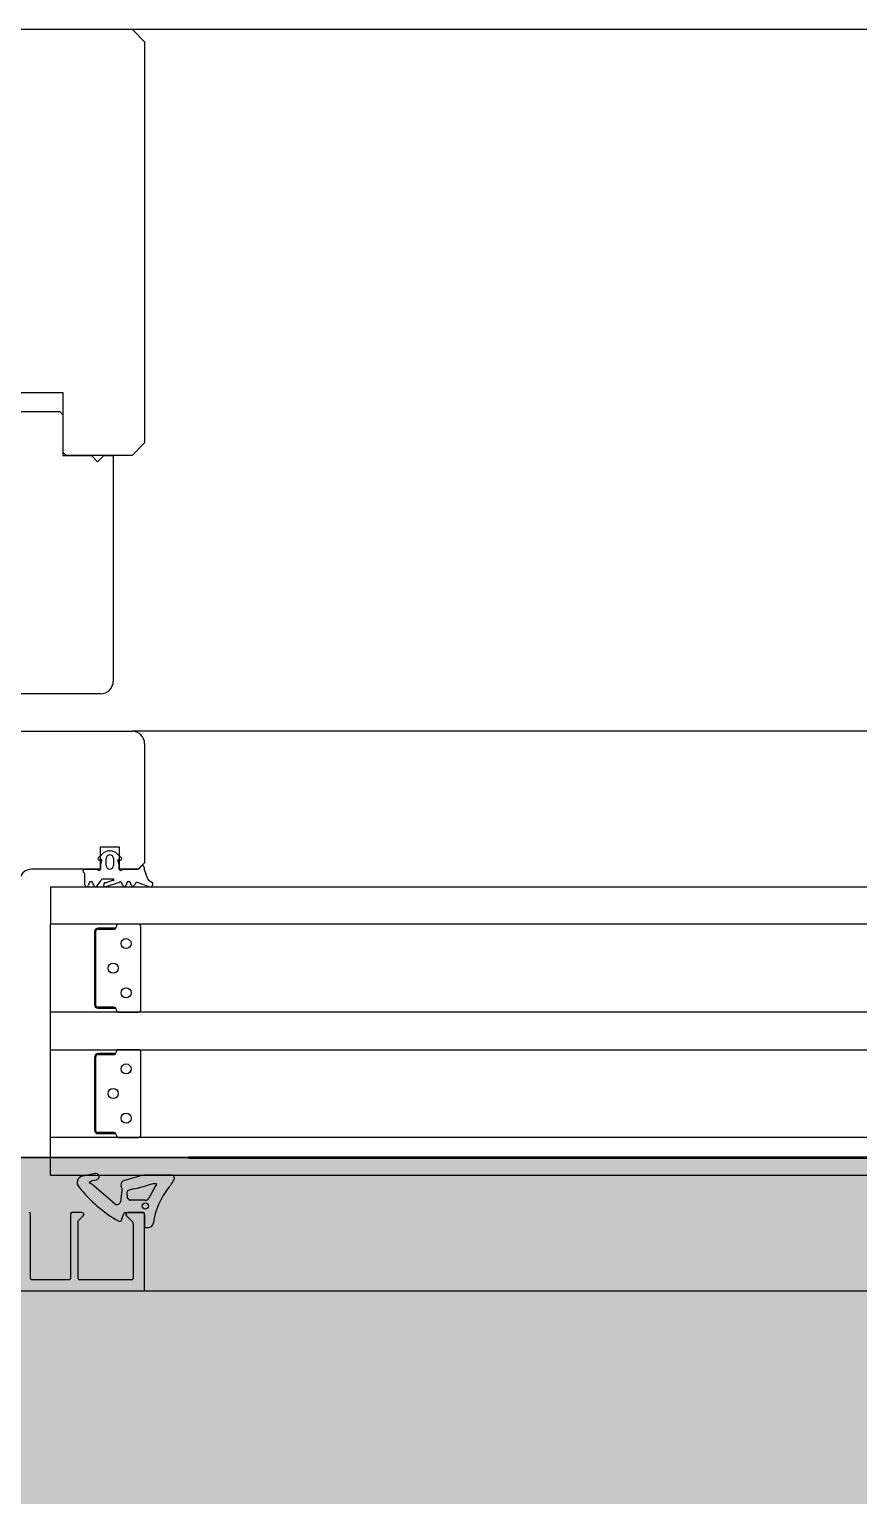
# Model space of a CAD drawing. Header units: centimetres. Extents: x 0.3 to 84.3, y 0.3 to 59.7.
# Drawn here: x 41.7132 to 41.978, y 16.0061 to 16.474 of the extents above; entities that cross this region are included whole.
import ezdxf

# ---------------------------------------------------------------- set-up
doc = ezdxf.new("R2010")
doc.units = ezdxf.units.CM
for name, pattern in [('AUSGEZOGEN', [0]), ('LINIE_23', [0.79, 0.4, -0.13, 0, -0.13, 0, -0.13]), ('PHANTOM', [63.50000000000001, 31.75, -6.35, 6.35, -6.35, 6.35, -6.35]), ('PUNKT', [6.35, 0, -6.35]), ('RAND', [44.449999999999996, 12.7, -6.35, 12.7, -6.35, 0, -6.35]), ('VERDECKT', [9.524999999999999, 6.35, -3.175])]:
    doc.linetypes.add(name, pattern=pattern)
for name, color, linetype, lineweight in [('Bauachsen grob', 7, 'RAND', 25), ('Bodenplatte', 7, 'AUSGEZOGEN', 35), ('Decke', 7, 'AUSGEZOGEN', 35), ('Fenster', 7, 'AUSGEZOGEN', 35), ('Wand Beton bewehrt', 7, 'AUSGEZOGEN', 35)]:
    doc.layers.add(name, color=color, linetype=linetype, lineweight=lineweight)

msp = doc.modelspace()

# ---------------------------------------------------------------- hatches: boundary and pattern name
at = {"layer": 'Bodenplatte', "linetype": 'AUSGEZOGEN', "lineweight": 25, "true_color": 0xe0ffe0}
msp.add_hatch(color=254, dxfattribs=at).paths.add_polyline_path([(31.65999929904939, 16.11399973863363), (31.65999929904939, 15.95399974220991), (62.71999860480428, 15.95399974220991), (62.71999860480428, 16.11399973863363)])

# ---------------------------------------------------------------- linework, layer by layer
at = {"layer": 'Bauachsen grob', "color": 32, "linetype": 'LINIE_23', "lineweight": 50, "true_color": 0xc36e14}
msp.add_line((21.96399951577186, 16.11399973863363), (72.41599838808173, 16.11399973863363), dxfattribs=at)
at = {"layer": 'Bodenplatte', "color": 92, "linetype": 'VERDECKT', "lineweight": 35, "true_color": 0x00c600}
msp.add_line((62.71999860480428, 16.11399973863363), (31.65999929904939, 16.11399973863363), dxfattribs=at)
at = {"layer": 'Decke', "color": 92, "linetype": 'PHANTOM', "lineweight": 35, "true_color": 0x00c600}
msp.add_line((31.65999929904939, 16.11399973863363), (62.71999860480428, 16.11399973863363), dxfattribs=at)
at = {"layer": 'Fenster', "color": 7, "linetype": 'AUSGEZOGEN', "lineweight": 25}
for p, q in [((41.60400026392018, 16.47399909924398), (41.74600026074603, 16.47399934623936)), ((41.74600026074603, 16.47399934623936), (41.75000026761424, 16.46999935328641)), ((41.74600026074603, 16.47399934623936), (44.8179989979888, 16.47399892429534)), ((41.75000026761424, 16.46999935328641), (41.75000049025798, 16.34199935614761)), ((41.72400046300871, 16.3579993105655), (41.70400046345577, 16.35799927577737)), ((41.72400049605739, 16.33899931099018), (41.72400046300871, 16.3579993105655)), ((41.70510047386759, 16.35199927782483), (41.72290047346969, 16.35199930878626)), ((41.72290047346969, 16.35199930878626), (41.72390047518676, 16.35099931054802)), ((41.72390047518676, 16.35099931054802), (41.72390049779903, 16.33799931083859)), ((41.75000049025798, 16.34199935614761), (41.74600049730501, 16.33799934927942)), ((41.72390049779903, 16.33799931083859), (41.73300049759563, 16.33799932666716)), ((41.72500049777443, 16.33799931275194), (41.72400049605739, 16.33899931099018)), ((41.74600049730501, 16.33799934927942), (41.72500049777443, 16.33799931275194)), ((41.73300049759563, 16.33799932666716), (41.73500050102972, 16.33599933019064)), ((41.73500050102972, 16.33599933019064), (41.73700049750618, 16.3379993336248)), ((41.73700049750618, 16.3379993336248), (41.74000049743913, 16.33799933884297)), ((41.74000049743913, 16.33799933884297), (41.74000062267625, 16.26599934045244)), ((41.73600062972328, 16.26199933358421), (41.68915722746969, 16.26199925210463)), ((41.66700065190832, 16.2499990797021), (41.74600064946476, 16.24999921729637)), ((44.66800158526918, 16.24999924508616), (41.74600064946353, 16.24999992793705)), ((41.75000065634067, 16.24599922437087), (41.75000072272649, 16.20799922521146)), ((41.73521536327844, 16.20958250107815), (41.73655294260303, 16.21092186201945)), ((41.73599849313864, 16.209126949657), (41.73569861672903, 16.2089535696261)), ((41.74200071418505, 16.21299921114719), (41.73580071432364, 16.21299920033407)), ((41.73580071432364, 16.21299920033407), (41.73580072653203, 16.20599920049053)), ((41.73770127341185, 16.20720260995386), (41.73770274944366, 16.20941592728409)), ((41.73867448892874, 16.21180217790293), (41.73912694381139, 16.21180185764947)), ((41.74010233775628, 16.20940139271188), (41.74010093107096, 16.20720107582793)), ((41.74124771946153, 16.21092186996398), (41.7425853033191, 16.2095825135496)), ((41.74210205199704, 16.208953580462), (41.74180217500061, 16.209126959478)), ((41.74200072639343, 16.20599921130365), (41.74200071418505, 16.21299921114719)), ((41.73580072653203, 16.20599920049053), (41.7140007270193, 16.2059991624701)), ((41.73090070573029, 16.20599919140187), (41.7345213684967, 16.20599919892862)), ((41.73090073469758, 16.20099919198028), (41.73090072893473, 16.20448266739109)), ((41.74800072625931, 16.20599922176798), (41.74200072639343, 16.20599921130365)), ((41.74327931022815, 16.20599921374883), (41.74791079349109, 16.20599922138913)), ((41.75000072272649, 16.20799922521146), (41.74800072625931, 16.20599922176798)), ((41.74840228431546, 16.20625507637647), (41.74880923331835, 16.20683626193522)), ((41.74990072510951, 16.20649222427319), (41.74990072543984, 16.20629698958019)), ((41.74990072543984, 16.20629698958019), (41.7499007257695, 16.20610218017469)), ((41.74991634907532, 16.2058526857953), (41.75083217653281, 16.20326123644613)), ((41.7200007367968, 16.20039917309037), (41.72000075766964, 16.18839917335859)), ((41.72000073679749, 16.20039876864012), (44.69400267801831, 16.20039817624002)), ((41.73229696517306, 16.20165254917702), (41.73208029042976, 16.2008439025527)), ((41.73367275361876, 16.20084390524749), (41.73345607613871, 16.20165255113848)), ((41.73592662240102, 16.20229920118377), (41.7347719245771, 16.20069919853782)), ((41.73982299489444, 16.20279920776607), (41.73679264693934, 16.20279920263815)), ((41.73757130025908, 16.20168880930469), (41.73931496248963, 16.2023070795231)), ((41.74188749138691, 16.20175450748916), (41.7375884574936, 16.2003992035799)), ((41.74292088727334, 16.2008439214279), (41.74270420979327, 16.20165256731885)), ((41.74429667298227, 16.20165257001359), (41.74407999823899, 16.20084392338931)), ((41.74567246142803, 16.2008439260841), (41.74545578394791, 16.20165257197504)), ((41.74695463119224, 16.20130319284295), (41.74683157239364, 16.20084392804556)), ((41.75147198698608, 16.20039922768761), (41.74793169899246, 16.20159732886832)), ((41.75198445644131, 16.20206194458924), (41.75251939759778, 16.2017165685244)), ((41.72000080637297, 16.16039917398453), (41.72000075766964, 16.18839917335859)), ((44.69400269889115, 16.18839817650833), (41.72000075767033, 16.18839876890839)), ((41.73400076144431, 16.1860491977628), (41.7340008019724, 16.16274919828366)), ((41.73436076143625, 16.186049198389), (41.73436080196438, 16.16274919890985)), ((41.73436080196438, 16.16274919890985), (41.73436076143625, 16.186049198389)), ((41.74078075930984, 16.18718920953047), (41.7351407594359, 16.18718919972021)), ((41.74014075995032, 16.18682920842534), (41.73514076006209, 16.1868291997283)), ((41.73514076006209, 16.1868291997283), (41.74014075995032, 16.18682920842534)), ((41.74078075935483, 16.18716333959492), (41.74078075930984, 16.18718920953047)), ((41.74092075855874, 16.1876192097644), (41.74092075855874, 16.1876192097644)), ((41.7480607570424, 16.1883992221663), (41.74170075718457, 16.18839921110371)), ((41.74884080437155, 16.16117922413151), (41.7488407583817, 16.18761922354047)), ((41.72000082724582, 16.14839917425279), (41.72000080637297, 16.16039917398453)), ((44.69400274759448, 16.16039817713422), (41.72000080637366, 16.16039876953424)), ((41.73514080330367, 16.16196920028396), (41.74014080319191, 16.16196920898101)), ((41.74014080319191, 16.16196920898101), (41.73514080330367, 16.16196920028396)), ((41.73514080392986, 16.16160920029206), (41.74078080380379, 16.16160921010228)), ((41.74078080380379, 16.16160921010228), (41.74078080375877, 16.16163508003793)), ((41.74092080453121, 16.16118921035523), (41.74092080453121, 16.16118921035523)), ((41.74170080588787, 16.1603992117296), (41.74806080574574, 16.1603992227922)), ((41.72000087594913, 16.12039917487864), (41.72000082724582, 16.14839917425279)), ((41.72000082724652, 16.1483987698025), (44.69400276846734, 16.14839817740244)), ((41.74806082661857, 16.14839922306042), (41.74170082676073, 16.14839921199782)), ((41.73400083102047, 16.14604919865697), (41.7340008715486, 16.12274919917777)), ((41.73436083101242, 16.14604919928315), (41.73436087154054, 16.12274919980396)), ((41.73436087154054, 16.12274919980396), (41.73436083101242, 16.14604919928315)), ((41.74078082888599, 16.14718921042464), (41.73514082901207, 16.14718920061442)), ((41.74014082952648, 16.14682920931946), (41.73514082963824, 16.14682920062246)), ((41.73514082963824, 16.14682920062246), (41.74014082952648, 16.14682920931946)), ((41.74078082893099, 16.14716334048899), (41.74078082888599, 16.14718921042464)), ((41.7409208281349, 16.14761921065852), (41.7409208281349, 16.14761921065852)), ((41.74884087394774, 16.12117922502562), (41.74884082795786, 16.14761922443459)), ((41.72000089682199, 16.10839917514686), (41.72000087594913, 16.12039917487864)), ((44.69400281717063, 16.12039817802829), (41.72000087594983, 16.12039877042839)), ((41.73514087287982, 16.12196920117813), (41.74014087276807, 16.12196920987513)), ((41.74014087276807, 16.12196920987513), (41.73514087287982, 16.12196920117813)), ((41.73514087350603, 16.12160920118622), (41.74078087337998, 16.1216092109964)), ((41.74078087337998, 16.1216092109964), (41.74078087333496, 16.12163508093204)), ((41.74092087410737, 16.1211892112493), (41.74092087410737, 16.1211892112493)), ((41.74170087546405, 16.12039921262372), (41.7480608753219, 16.12039922368636)), ((41.72000089682268, 16.10839877069662), (44.6940028380435, 16.10839817829656)), ((41.73428621723066, 16.10883531321393), (41.73033348548088, 16.1080406671993)), ((41.73238604953855, 16.10594037250985), (41.73246325674864, 16.10615093007928)), ((41.73253182538968, 16.10574980193942), (41.73238604953855, 16.10594037250985)), ((41.73246325674864, 16.10615093007928), (41.73269242463902, 16.1063226153151)), ((41.73269242463902, 16.1063226153151), (41.7334011787543, 16.10661737100417)), ((41.7334011787543, 16.10661737100417), (41.73468040455628, 16.10687454353679)), ((41.74804498871234, 16.1079181313718), (41.74355077502241, 16.10664572175397)), ((41.75852232353699, 16.10838963512138), (41.75037640981222, 16.10838962095231)), ((41.75889701899592, 16.10598821536965), (41.759163198334, 16.10642032415986)), ((41.732707049553, 16.10564239917485), (41.73253182538968, 16.10574980193942)), ((41.73311617598347, 16.10549717481818), (41.732707049553, 16.10564239917485)), ((41.74060129579976, 16.09912310521795), (41.73311617598347, 16.10549717481818)), ((41.74271873386931, 16.10352962522611), (41.74229870098603, 16.09986826867998)), ((41.74271873260376, 16.1042571958857), (41.74271873386931, 16.10352962522611)), ((41.74468576775953, 16.10348758358273), (41.74431246807059, 16.1028360655931)), ((41.74431246807059, 16.1028360655931), (41.74444979679075, 16.10117744713193)), ((41.74659045204666, 16.10401610056261), (41.74468576775953, 16.10348758358273)), ((41.74659230878573, 16.10401610722797), (41.7477736586868, 16.10422659738529)), ((41.7477736586868, 16.10422659738529), (41.74881138052351, 16.10451368520212)), ((41.74881138052351, 16.10451368520212), (41.75038610767297, 16.10499696792899)), ((41.75038610767297, 16.10499696792899), (41.75190609431557, 16.1054414009575)), ((41.75336472272088, 16.1047058789482), (41.75137321283583, 16.10096053073217)), ((41.75190609431557, 16.1054414009575), (41.7527845758264, 16.1056545501337)), ((41.7527845758264, 16.1056545501337), (41.75363460955982, 16.10570785348837)), ((41.75381130829275, 16.1053344774924), (41.75336472272088, 16.1047058789482)), ((41.75363460955982, 16.10570785348837), (41.75381130829275, 16.1053344774924)), ((41.74444979679075, 16.10117744713193), (41.74481865416352, 16.10060994206997)), ((41.74481865416352, 16.10060994206997), (41.7449896843658, 16.10053020568134)), ((41.7449896843658, 16.10053020568134), (41.74513886410278, 16.10047551557336)), ((41.74513886410278, 16.10047551557336), (41.74528383300552, 16.1004326547462)), ((41.74528383300552, 16.1004326547462), (41.74536945085088, 16.10041147611278)), ((41.74536945085088, 16.10041147611278), (41.74549179001095, 16.10038854321097)), ((41.75012482184184, 16.10038855488347), (41.74549179001115, 16.10038854321097)), ((41.71360095452189, 16.07539916644819), (41.71360091869018, 16.09599916557768)), ((41.72640100126648, 16.09599918744434), (41.72640103709821, 16.07539918871271)), ((41.73000100049026, 16.09639919369725), (41.72680100056181, 16.09639918813114)), ((41.7288010046972, 16.09375066310504), (41.73042526633112, 16.09537493038938)), ((41.72880103661782, 16.07539919288729), (41.7288010046972, 16.09375066310504)), ((41.74261960261067, 16.0939843932561), (41.74339923262855, 16.09612642150951)), ((41.74377510894843, 16.09638960950874), (41.74933852313606, 16.09638961918577)), ((41.74417673788629, 16.09537495511664), (41.74622526954113, 16.0933264305883)), ((41.74960100005215, 16.09639922859743), (41.7446010001639, 16.09639921990047)), ((41.74640100620649, 16.09290216683476), (41.74640103665119, 16.07539922350079)), ((41.75000091873758, 16.0957272258886), (41.75000092515758, 16.0920363120114)), ((41.75000104283253, 16.07179922903525), (41.75000100073896, 16.09599922930215)), ((41.75040092584441, 16.09163631271613), (41.75115330390148, 16.0916363140248)), ((41.72600103780295, 16.07499918802592), (41.71400095520872, 16.07499916715292)), ((41.74600103735585, 16.074999222814), (41.72920103730462, 16.07499919359202)), ((41.60040093282365, 16.07139896882909), (41.74960104353725, 16.0713992283484)), ((41.74960104353725, 16.0713992283484), (44.66440281978519, 16.07139853297531))]:
    msp.add_line(p, q, dxfattribs=at)
for centre, radius in [((41.74408076782871, 16.18224921538093), 0.001599999964237213), ((41.73996078157511, 16.17439920839005), 0.001599999964237213), ((41.74408079513735, 16.16654921573186), 0.001599999964237213), ((41.7440808374049, 16.14224921627505), 0.001599999964237213), ((41.73996085115131, 16.13439920928417), 0.001599999964237213), ((41.74408086471351, 16.12654921662601), 0.001599999964237213), ((41.75026467281802, 16.09854400916878), 0.0009951991738439434)]:
    msp.add_circle(centre, radius, dxfattribs=at)
for centre, radius, start, end in [((41.73600062276566, 16.26599933349479), 0.003999999910593032, 270.0000996604695, 9.966504635886799e-05), ((41.74600065643011, 16.24599921738576), 0.003999999910593032, 0.0001000555691388138, 90.00009977110194), ((41.73549836186602, 16.2092998243414), 0.0003999929225092771, 135.032599434867, 300.042749272841), ((41.74391237049818, 16.2063996229282), 0.008021383202948764, 161.7764378378257, 182.7210514083652), ((41.73609863826341, 16.20895385707344), 0.0001999752196213105, 346.7770126620443, 120.0521256801211), ((41.73867645025366, 16.20880084789764), 0.003001330646088998, 90.03744194245955, 135.0336595428705), ((41.73890250445776, 16.20940219780831), 0.001199833568615641, 359.9615541390933, 179.3443605814433), ((41.73912499335574, 16.20880162211774), 0.003000236165644155, 44.96653436980812, 89.9627519701555), ((41.74170203046171, 16.2089538665556), 0.000199975219618, 59.94806823127073, 193.2231812514324), ((41.73388830687153, 16.20639960596544), 0.008021383202929644, 357.2798179767165, 18.22375607456933), ((41.74230230568816, 16.2092998358551), 0.0003999929225091269, 239.957444640637, 44.96759447738631), ((41.71400073399555, 16.20199916255947), 0.003999999910593032, 90.00009992712722, 180.000099927996), ((41.73090070697761, 16.2053991914152), 0.000599999986588471, 90.00011910846773, 246.4231941595008), ((41.73050072894365, 16.20448266671418), 0.0003999999910624642, 9.695876946011851e-05, 66.42319415970441), ((41.73452137018893, 16.20499919895096), 0.0009999999776518973, 45.62234219264383, 90.00009695592931), ((41.73550049788743, 16.20599983149645), 0.0003999845012336788, 225.6223425232079, 2.721051738625676), ((41.73890110639223, 16.207208335531), 0.00119984664144861, 180.2734121512641, 359.6533282910281), ((41.74230018082958, 16.20599984300556), 0.0003999845071054933, 177.2655964151571, 314.3778517199222), ((41.74327931192035, 16.20499921377117), 0.0009999999776539726, 90.00009695633642, 134.377851719599), ((41.7479107925013, 16.20659922137569), 0.0005999999865911402, 270.0000945169273, 325.0000996544748), ((41.74930072513249, 16.20649211693589), 0.0005999999865903835, 0.01024995334442176, 145.0000996551418), ((41.75190072572487, 16.20610218355904), 0.001999999955336423, 180.0000969550104, 187.1662544257485), ((41.73150073468415, 16.20099919299559), 0.0005999999865896489, 180.0000969550104, 345.0000969559886), ((41.73287652091864, 16.20149725873411), 0.0005999999865885807, 15.00009695633992, 165.0000969563164), ((41.73425230883879, 16.20099919765179), 0.0005999999865883179, 195.0000969561878, 330.0000969563124), ((41.73679264863155, 16.20179920266045), 0.0009999999776428021, 90.00009695674353, 150.0000969564615), ((41.73754904616959, 16.20104359623632), 0.0006455967380041498, 88.02459031163397, 273.4998742780526), ((41.73977245404829, 16.20128423229211), 0.001120497650215132, 81.47915525679048, 114.0976605985651), ((41.73993777449995, 16.2026119750808), 0.0002196142897805106, 270.183357091368, 121.5096249560378), ((41.74227472058339, 16.20153424922905), 0.000445488666257836, 15.40211434108151, 150.3685246827774), ((41.7435004424934, 16.2009992138322), 0.0005999999865885974, 195.0000969560122, 345.0000969563163), ((41.74487622872786, 16.20149727957072), 0.000599999986592597, 15.00009695633992, 165.000096956492), ((41.74625201664804, 16.20099921848841), 0.0005999999865885974, 195.0000969565155, 345.000096956492), ((41.74753418693785, 16.20114790240003), 0.0005999999865881322, 48.50764522849406, 165.0000969561643), ((41.75246577231106, 16.20367759433119), 0.001685819994912878, 194.2986675814103, 253.4107559552994), ((41.75175423948068, 16.20124987593717), 0.000896252707212366, 251.6437063670697, 31.38025137858303), ((41.7351407614188, 16.18604919974568), 0.001139999974518432, 90.00009966041772, 180.0000996613894), ((41.7351407614188, 16.18604919974568), 0.0007799999825662963, 90.00009966077484, 180.0000996613894), ((41.7351407614188, 16.18604919974568), 0.0007799999825653868, 90.00009966077484, 180.0000996613894), ((41.74014075859355, 16.18760920840786), 0.0007799999825663531, 270.0000996602529, 9.966138939567454e-05), ((41.74014075859355, 16.18760920840786), 0.0007799999825662963, 270.0000996602529, 325.1362617058203), ((41.7417007585413, 16.18761921112108), 0.0007799999825662963, 90.0000996602529, 180.0000996613894), ((41.74806075839913, 16.18761922218372), 0.0007799999825662963, 9.966138939567454e-05, 90.00009966077484), ((41.73514080194693, 16.16274920026652), 0.001139999974518432, 180.0000996613894, 270.0000996604177), ((41.73514080194693, 16.16274920026652), 0.0007799999825653868, 180.0000996613894, 270.0000996602529), ((41.73514080194693, 16.16274920026652), 0.0007799999825662963, 180.0000996613894, 270.0000996602529), ((41.74014080454864, 16.16118920899839), 0.0007799999825662963, 9.966138939567454e-05, 90.00009966077484), ((41.74014080454864, 16.16118920899839), 0.0007799999825663253, 34.86393761502631, 90.00009966077484), ((41.74170080453115, 16.16117921171207), 0.0007799999825662963, 180.0000996613894, 270.0000996607748), ((41.74806080438898, 16.16117922277476), 0.0007799999825662963, 270.0000996602529, 9.966138939567454e-05), ((41.74170082811747, 16.14761921201524), 0.0007799999825662963, 90.0000996602529, 180.0000996613894), ((41.74806082797531, 16.14761922307784), 0.0007799999825662963, 9.966138939567454e-05, 90.00009966077484), ((41.73514083099498, 16.14604920063988), 0.001139999974518432, 90.00009966041772, 180.0000996613894), ((41.73514083099498, 16.14604920063988), 0.0007799999825662963, 90.00009966077484, 180.0000996613894), ((41.73514083099498, 16.14604920063988), 0.0007799999825653868, 90.00009966077484, 180.0000996613894), ((41.74014082816976, 16.14760920930197), 0.0007799999825663531, 270.0000996602529, 9.966138939567454e-05), ((41.74014082816976, 16.14760920930197), 0.0007799999825662963, 270.0000996602529, 325.1362617060345), ((41.73514087152311, 16.12274920116069), 0.001139999974518432, 180.0000996613894, 270.0000996604177), ((41.73514087152311, 16.12274920116069), 0.0007799999825653868, 180.0000996613894, 270.0000996602529), ((41.73514087152311, 16.12274920116069), 0.0007799999825662963, 180.0000996613894, 270.0000996602529), ((41.74014087412482, 16.12118920989259), 0.0007799999825644772, 9.966138939567454e-05, 90.00009966077484), ((41.74014087412482, 16.12118920989259), 0.0007799999825663253, 34.86393761502631, 90.00009966077484), ((41.74170087410735, 16.12117921260619), 0.0007799999825662963, 180.0000996613894, 270.0000996602529), ((41.74806087396518, 16.12117922366887), 0.0007799999825662963, 270.0000996602529, 9.966138939567454e-05), ((41.73043856667639, 16.10604342939018), 0.002000000230956684, 93.01174090117756, 229.8574028992902), ((41.7344833103277, 16.10785492826157), 0.001000000171806752, 281.367086655242, 101.367020527761), ((41.74397141263123, 16.10516000891934), 0.001544110949683923, 105.8079710485467, 215.7804893140127), ((41.75037642808155, 16.10238958172557), 0.006000039226772655, 90.00017445813592, 112.865592617575), ((41.75154123691075, 16.11051938263858), 0.008639386951827381, 315.6166250434525, 328.3668996146375), ((41.75852232527637, 16.10738963514367), 0.0009999999776484742, 340.9742956930417, 90.00009966036772), ((41.75640361720704, 16.10812022819909), 0.003241135871724434, 328.3668996146482, 340.9742956928228), ((41.76209024419608, 16.130061822084), 0.04168665193343189, 217.795189651531, 240.7688147242372), ((41.77742595229429, 16.08910413194084), 0.0249961633308081, 142.048837763549, 171.1541477385107), ((41.74117762669462, 16.10011612146667), 0.00114814570972573, 239.8697996996474, 347.5332952415963), ((41.75015664984875, 16.10196744047365), 0.001579206360546857, 268.8451579256241, 320.3865447921314), ((41.71320091869913, 16.09599916488195), 0.0003999999910607585, 9.9657732298288e-05, 90.00009966179262), ((41.72680100125754, 16.09599918814009), 0.0003999999910534824, 90.00009966077484, 180.0000996577323), ((41.73000100153391, 16.09579919371057), 0.0005999999865882603, 315.0000996609245, 90.00009966077484), ((41.7420557866695, 16.09418960428988), 0.0005999999865888938, 237.4771678807421, 340.0001064601511), ((41.74377510947645, 16.09598961403875), 0.0003999996110593226, 90.0000560602569, 160.0000691402943), ((41.74460100120754, 16.09579921991379), 0.0005999999865802238, 90.0000996594178, 225.0000996616442), ((41.74580100621986, 16.09290216579101), 0.0005999999865899486, 9.966138939567454e-05, 45.0000996611644), ((41.74933852428825, 16.09572722473639), 0.0006623944493432686, 9.966504635886799e-05, 90.00005606058855), ((41.74960100074787, 16.09599922860633), 0.000399999991059849, 9.9657732298288e-05, 90.00009965975705), ((41.75040092514865, 16.09203631270715), 0.0003999999910603037, 180.0000996577323, 270.0000996607748), ((41.75115330111845, 16.09323631398896), 0.001599999964237577, 270.0000996607748, 349.6172779763532), ((41.71400095451298, 16.07539916714385), 0.0003999999910571205, 180.0000996577323, 270.0000996607748), ((41.72600103710717, 16.0753991880169), 0.0003999999910616679, 270.0000996607748, 9.9657732298288e-05), ((41.72920103660887, 16.07539919358295), 0.0003999999910516636, 180.0000996577323, 270.0000996607748), ((41.7460010366601, 16.07539922280501), 0.0003999999910675798, 270.0000996617926, 9.9657732298288e-05), ((41.74960104284148, 16.07179922833943), 0.0003999999910534824, 270.000099659757, 9.9657732298288e-05)]:
    msp.add_arc(centre, radius, start, end, dxfattribs=at)
at = {"layer": 'Wand Beton bewehrt', "color": 180, "linetype": 'PUNKT', "lineweight": 35}
for p, q in [((44.96999900154773, 16.25399973550406), (38.37999914884568, 16.25399973550406)), ((38.60999914370478, 16.11399973863331), (44.73999900668862, 16.11399973863331))]:
    msp.add_line(p, q, dxfattribs=at)

doc.saveas('drawing.dxf')
